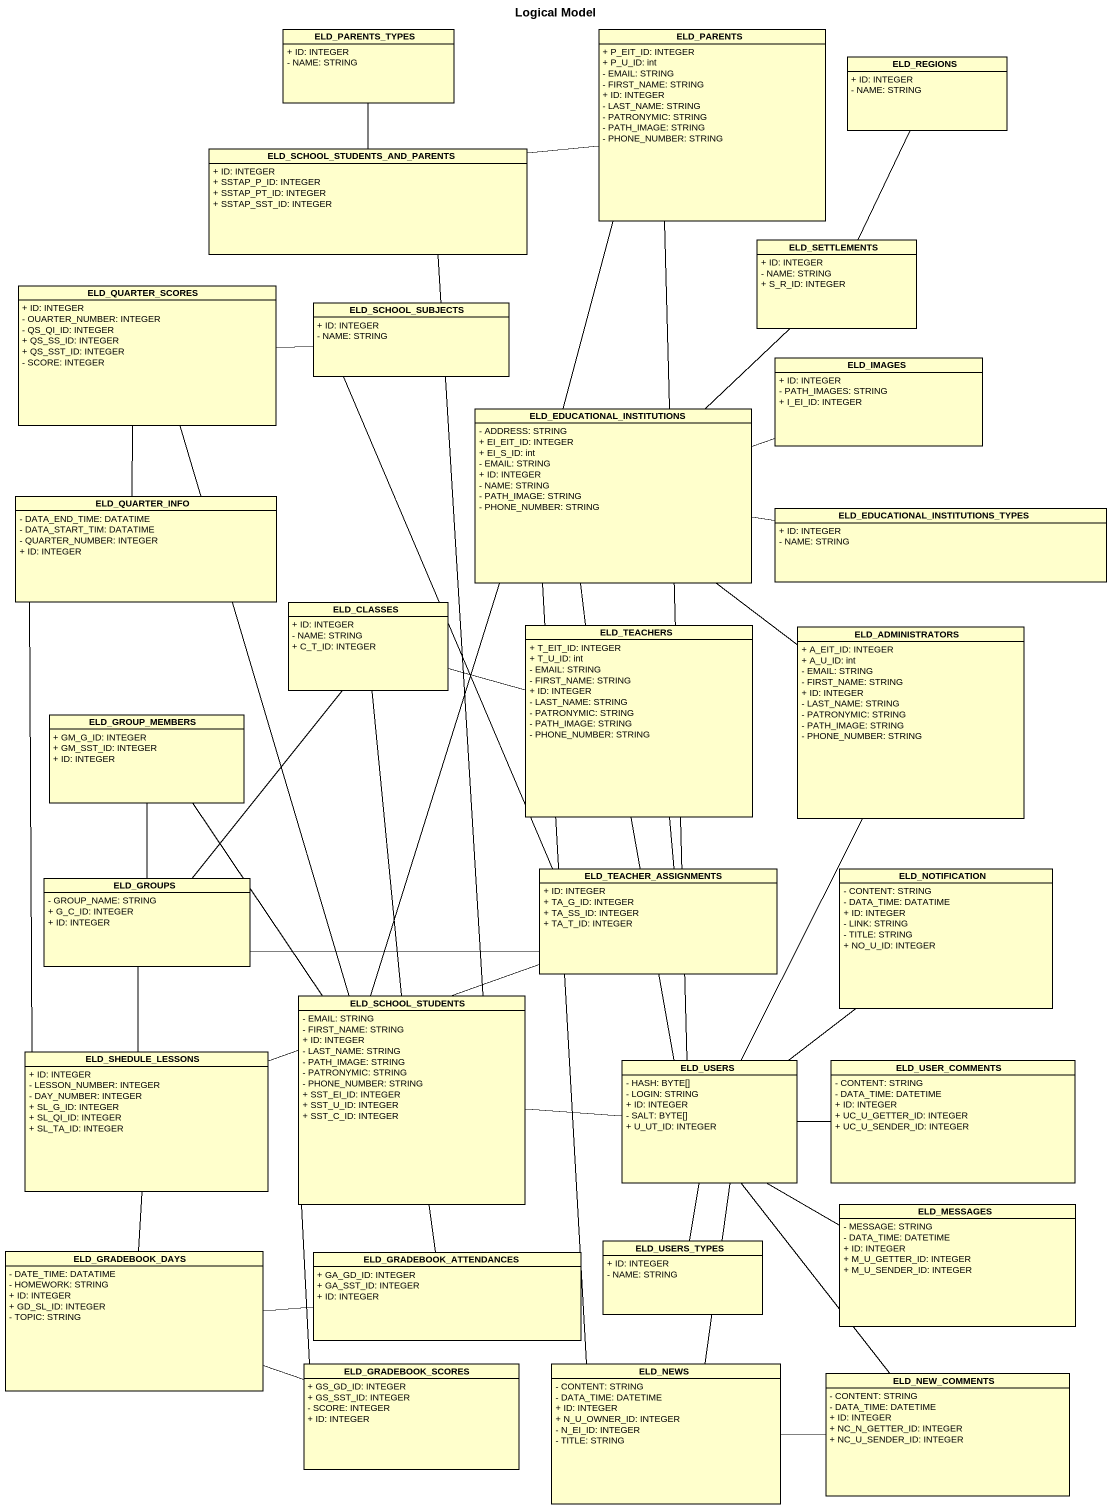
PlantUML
@startuml
title Logical Model
hide circle
hide empty members
skinparam classAttributeIconSize 0
class ELD_PARENTS_TYPES {
  + ID: INTEGER
  - NAME: STRING
}
class ELD_PARENTS {
  + P_EIT_ID: INTEGER
  + P_U_ID: int
  - EMAIL: STRING
  - FIRST_NAME: STRING
  + ID: INTEGER
  - LAST_NAME: STRING
  - PATRONYMIC: STRING
  - PATH_IMAGE: STRING
  - PHONE_NUMBER: STRING
}
class ELD_REGIONS {
  + ID: INTEGER
  - NAME: STRING
}
class "ELD_SCHOOL_STUDENTS_AND_PARENTS" as ELD_SCHOOL_STUDENTS_AND {
  + ID: INTEGER
  + SSTAP_P_ID: INTEGER
  + SSTAP_PT_ID: INTEGER
  + SSTAP_SST_ID: INTEGER
}
class ELD_SETTLEMENTS {
  + ID: INTEGER
  - NAME: STRING
  + S_R_ID: INTEGER
}
class ELD_QUARTER_SCORES {
  + ID: INTEGER
  - OUARTER_NUMBER: INTEGER
  - QS_QI_ID: INTEGER
  + QS_SS_ID: INTEGER
  + QS_SST_ID: INTEGER
  - SCORE: INTEGER
}
class ELD_SCHOOL_SUBJECTS {
  + ID: INTEGER
  - NAME: STRING
}
class ELD_IMAGES {
  + ID: INTEGER
  - PATH_IMAGES: STRING
  + I_EI_ID: INTEGER
}
class ELD_EDUCATIONAL_INSTITUTIONS {
  - ADDRESS: STRING
  + EI_EIT_ID: INTEGER
  + EI_S_ID: int
  - EMAIL: STRING
  + ID: INTEGER
  - NAME: STRING
  - PATH_IMAGE: STRING
  - PHONE_NUMBER: STRING
}
class ELD_QUARTER_INFO {
  - DATA_END_TIME: DATATIME
  - DATA_START_TIM: DATATIME
  - QUARTER_NUMBER: INTEGER
  + ID: INTEGER
}
class "ELD_EDUCATIONAL_INSTITUTIONS_TYPES" as ELD_EDUCATIONAL {
  + ID: INTEGER
  - NAME: STRING
}
class ELD_CLASSES {
  + ID: INTEGER
  - NAME: STRING
  + C_T_ID: INTEGER
}
class ELD_TEACHERS {
  + T_EIT_ID: INTEGER
  + T_U_ID: int
  - EMAIL: STRING
  - FIRST_NAME: STRING
  + ID: INTEGER
  - LAST_NAME: STRING
  - PATRONYMIC: STRING
  - PATH_IMAGE: STRING
  - PHONE_NUMBER: STRING
}
class ELD_ADMINISTRATORS {
  + A_EIT_ID: INTEGER
  + A_U_ID: int
  - EMAIL: STRING
  - FIRST_NAME: STRING
  + ID: INTEGER
  - LAST_NAME: STRING
  - PATRONYMIC: STRING
  - PATH_IMAGE: STRING
  - PHONE_NUMBER: STRING
}
class ELD_GROUP_MEMBERS {
  + GM_G_ID: INTEGER
  + GM_SST_ID: INTEGER
  + ID: INTEGER
}
class ELD_GROUPS {
  - GROUP_NAME: STRING
  + G_C_ID: INTEGER
  + ID: INTEGER
}
class ELD_TEACHER_ASSIGNMENTS {
  + ID: INTEGER
  + TA_G_ID: INTEGER
  + TA_SS_ID: INTEGER
  + TA_T_ID: INTEGER
}
class ELD_NOTIFICATION {
  - CONTENT: STRING
  - DATA_TIME: DATATIME
  + ID: INTEGER
  - LINK: STRING
  - TITLE: STRING
  + NO_U_ID: INTEGER
}
class ELD_SCHOOL_STUDENTS {
  - EMAIL: STRING
  - FIRST_NAME: STRING
  + ID: INTEGER
  - LAST_NAME: STRING
  - PATH_IMAGE: STRING
  - PATRONYMIC: STRING
  - PHONE_NUMBER: STRING
  + SST_EI_ID: INTEGER
  + SST_U_ID: INTEGER
  + SST_C_ID: INTEGER
}
class ELD_SHEDULE_LESSONS {
  + ID: INTEGER
  - LESSON_NUMBER: INTEGER
  - DAY_NUMBER: INTEGER
  + SL_G_ID: INTEGER
  + SL_QI_ID: INTEGER
  + SL_TA_ID: INTEGER
}
class ELD_USERS {
  - HASH: BYTE[]
  - LOGIN: STRING
  + ID: INTEGER
  - SALT: BYTE[]
  + U_UT_ID: INTEGER
}
class ELD_USER_COMMENTS {
  - CONTENT: STRING
  - DATA_TIME: DATETIME
  + ID: INTEGER
  + UC_U_GETTER_ID: INTEGER
  + UC_U_SENDER_ID: INTEGER
}
class ELD_MESSAGES {
  - MESSAGE: STRING
  - DATA_TIME: DATETIME
  + ID: INTEGER
  + M_U_GETTER_ID: INTEGER
  + M_U_SENDER_ID: INTEGER
}
class ELD_GRADEBOOK_DAYS {
  - DATE_TIME: DATATIME
  - HOMEWORK: STRING
  + ID: INTEGER
  + GD_SL_ID: INTEGER
  - TOPIC: STRING
}
class ELD_GRADEBOOK_ATTENDANCES {
  + GA_GD_ID: INTEGER
  + GA_SST_ID: INTEGER
  + ID: INTEGER
}
class ELD_USERS_TYPES {
  + ID: INTEGER
  - NAME: STRING
}
class ELD_GRADEBOOK_SCORES {
  + GS_GD_ID: INTEGER
  + GS_SST_ID: INTEGER
  - SCORE: INTEGER
  + ID: INTEGER
}
class ELD_NEWS {
  - CONTENT: STRING
  - DATA_TIME: DATETIME
  + ID: INTEGER
  + N_U_OWNER_ID: INTEGER
  - N_EI_ID: INTEGER
  - TITLE: STRING
}
class ELD_NEW_COMMENTS {
  - CONTENT: STRING
  - DATA_TIME: DATETIME
  + ID: INTEGER
  + NC_N_GETTER_ID: INTEGER
  + NC_U_SENDER_ID: INTEGER
}
ELD_PARENTS -- ELD_EDUCATIONAL_INSTITUTIONS
ELD_PARENTS -- ELD_USERS
ELD_REGIONS -- ELD_SETTLEMENTS
ELD_SCHOOL_STUDENTS_AND -up- ELD_PARENTS_TYPES
ELD_SCHOOL_STUDENTS_AND -right- ELD_PARENTS
ELD_SCHOOL_STUDENTS_AND -- ELD_SCHOOL_STUDENTS
ELD_QUARTER_SCORES -right- ELD_SCHOOL_SUBJECTS
ELD_QUARTER_SCORES -- ELD_SCHOOL_STUDENTS
ELD_IMAGES -left- ELD_EDUCATIONAL_INSTITUTIONS
ELD_EDUCATIONAL_INSTITUTIONS -up- ELD_SETTLEMENTS
ELD_EDUCATIONAL_INSTITUTIONS -right- ELD_EDUCATIONAL
ELD_QUARTER_INFO -up- ELD_QUARTER_SCORES
ELD_QUARTER_INFO -- ELD_SHEDULE_LESSONS
ELD_CLASSES -right- ELD_TEACHERS
ELD_TEACHERS -up- ELD_EDUCATIONAL_INSTITUTIONS
ELD_TEACHERS -- ELD_USERS
ELD_ADMINISTRATORS -up- ELD_EDUCATIONAL_INSTITUTIONS
ELD_ADMINISTRATORS -- ELD_USERS
ELD_GROUP_MEMBERS -- ELD_GROUPS
ELD_GROUP_MEMBERS -- ELD_SCHOOL_STUDENTS
ELD_GROUPS -up- ELD_CLASSES
ELD_TEACHER_ASSIGNMENTS -up- ELD_SCHOOL_SUBJECTS
ELD_TEACHER_ASSIGNMENTS -up- ELD_TEACHERS
ELD_TEACHER_ASSIGNMENTS -left- ELD_GROUPS
ELD_NOTIFICATION -- ELD_USERS
ELD_SCHOOL_STUDENTS -up- ELD_EDUCATIONAL_INSTITUTIONS
ELD_SCHOOL_STUDENTS -up- ELD_CLASSES
ELD_SCHOOL_STUDENTS -right- ELD_USERS
ELD_SHEDULE_LESSONS -up- ELD_GROUPS
ELD_SHEDULE_LESSONS -right- ELD_TEACHER_ASSIGNMENTS
ELD_USERS -- ELD_USERS_TYPES
ELD_USERS -- ELD_NEWS
ELD_USER_COMMENTS -left- ELD_USERS
ELD_MESSAGES -left- ELD_USERS
ELD_GRADEBOOK_DAYS -up- ELD_SHEDULE_LESSONS
ELD_GRADEBOOK_ATTENDANCES -up- ELD_SCHOOL_STUDENTS
ELD_GRADEBOOK_ATTENDANCES -left- ELD_GRADEBOOK_DAYS
ELD_GRADEBOOK_SCORES -up- ELD_SCHOOL_STUDENTS
ELD_GRADEBOOK_SCORES -left- ELD_GRADEBOOK_DAYS
ELD_NEWS -up- ELD_EDUCATIONAL_INSTITUTIONS
ELD_NEW_COMMENTS -up- ELD_USERS
ELD_NEW_COMMENTS -left- ELD_NEWS
@enduml
